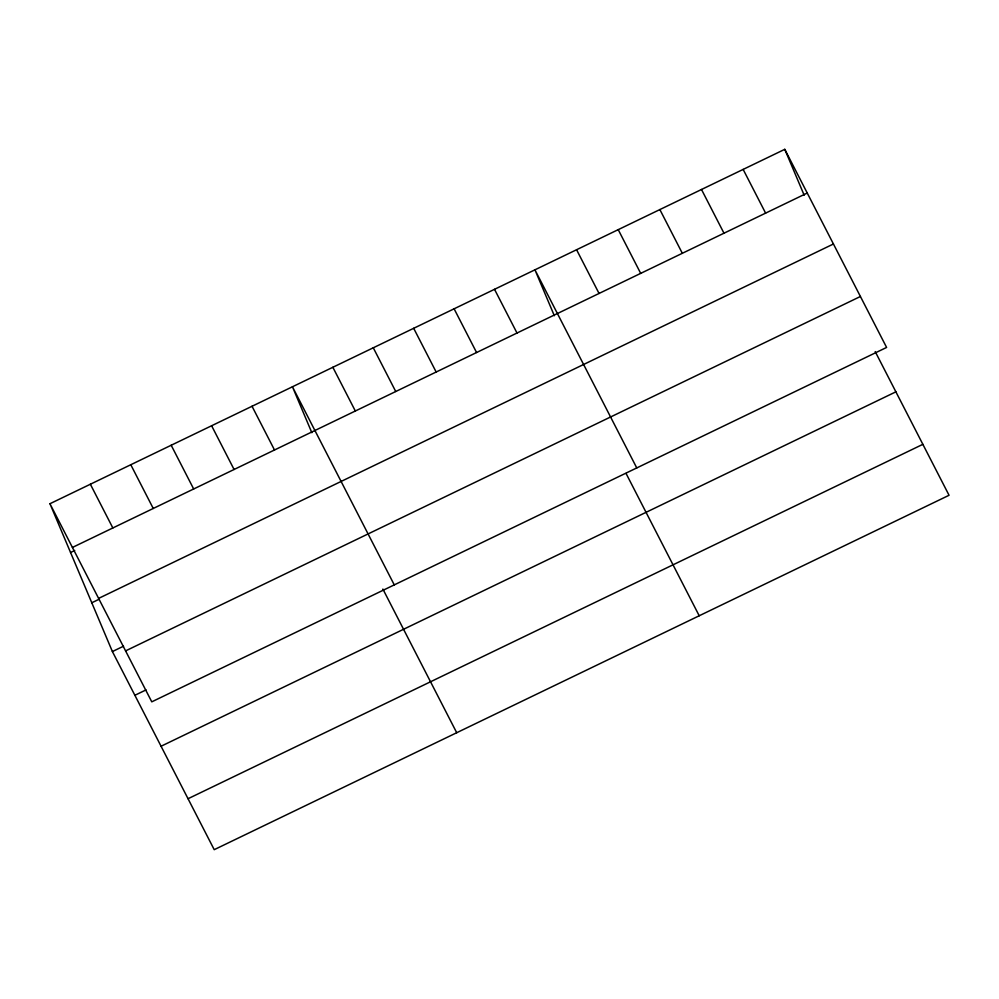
<?xml version="1.0" encoding="UTF-8"?>
<svg xmlns="http://www.w3.org/2000/svg" width="999" height="999" viewBox="0 0 999 999"><rect width="100%" height="100%" fill="white"/><g stroke="black" fill="none" stroke-linecap="round" stroke-linejoin="round"><path stroke-width="1.5" d="M49.95 503.721L784.777 149.326L886.6 347.44L151.773 701.835L49.95 503.721L112.4 651.56L214.223 849.674L949.05 495.279L875.211 351.611M72.427 547.452L807.254 193.044M70.554 552.509L74.738 550.499M98.601 598.401L833.441 243.993M91.796 602.772L98.764 599.412M112.4 651.56L123.551 646.191M125.587 650.886L860.414 296.491M134.877 695.292L146.016 689.909M161.051 746.241L895.891 391.833M188.037 798.725L922.864 444.33M743.144 169.405L765.609 213.124M701.498 189.485L723.975 233.204M659.864 209.565L682.329 253.296M618.219 229.645L640.696 273.376M576.573 249.738L599.05 293.456M636.763 467.932L534.94 269.817L554.333 315.734M626.061 473.451L699.213 615.771M494.517 289.31L516.995 333.029M454.108 308.803L476.573 352.522M413.686 328.296L436.163 372.015M373.276 347.789L395.741 391.508M332.854 367.282L355.332 411.001M394.268 584.89L292.445 386.775L311.838 432.692M382.879 589.06L456.718 732.729M252.023 406.256L274.5 449.987M211.613 425.749L234.078 469.48M171.191 445.242L193.669 488.973M130.782 464.735L153.247 508.466M90.36 484.228L112.837 527.959M784.777 149.326L804.183 195.242"/></g></svg>
